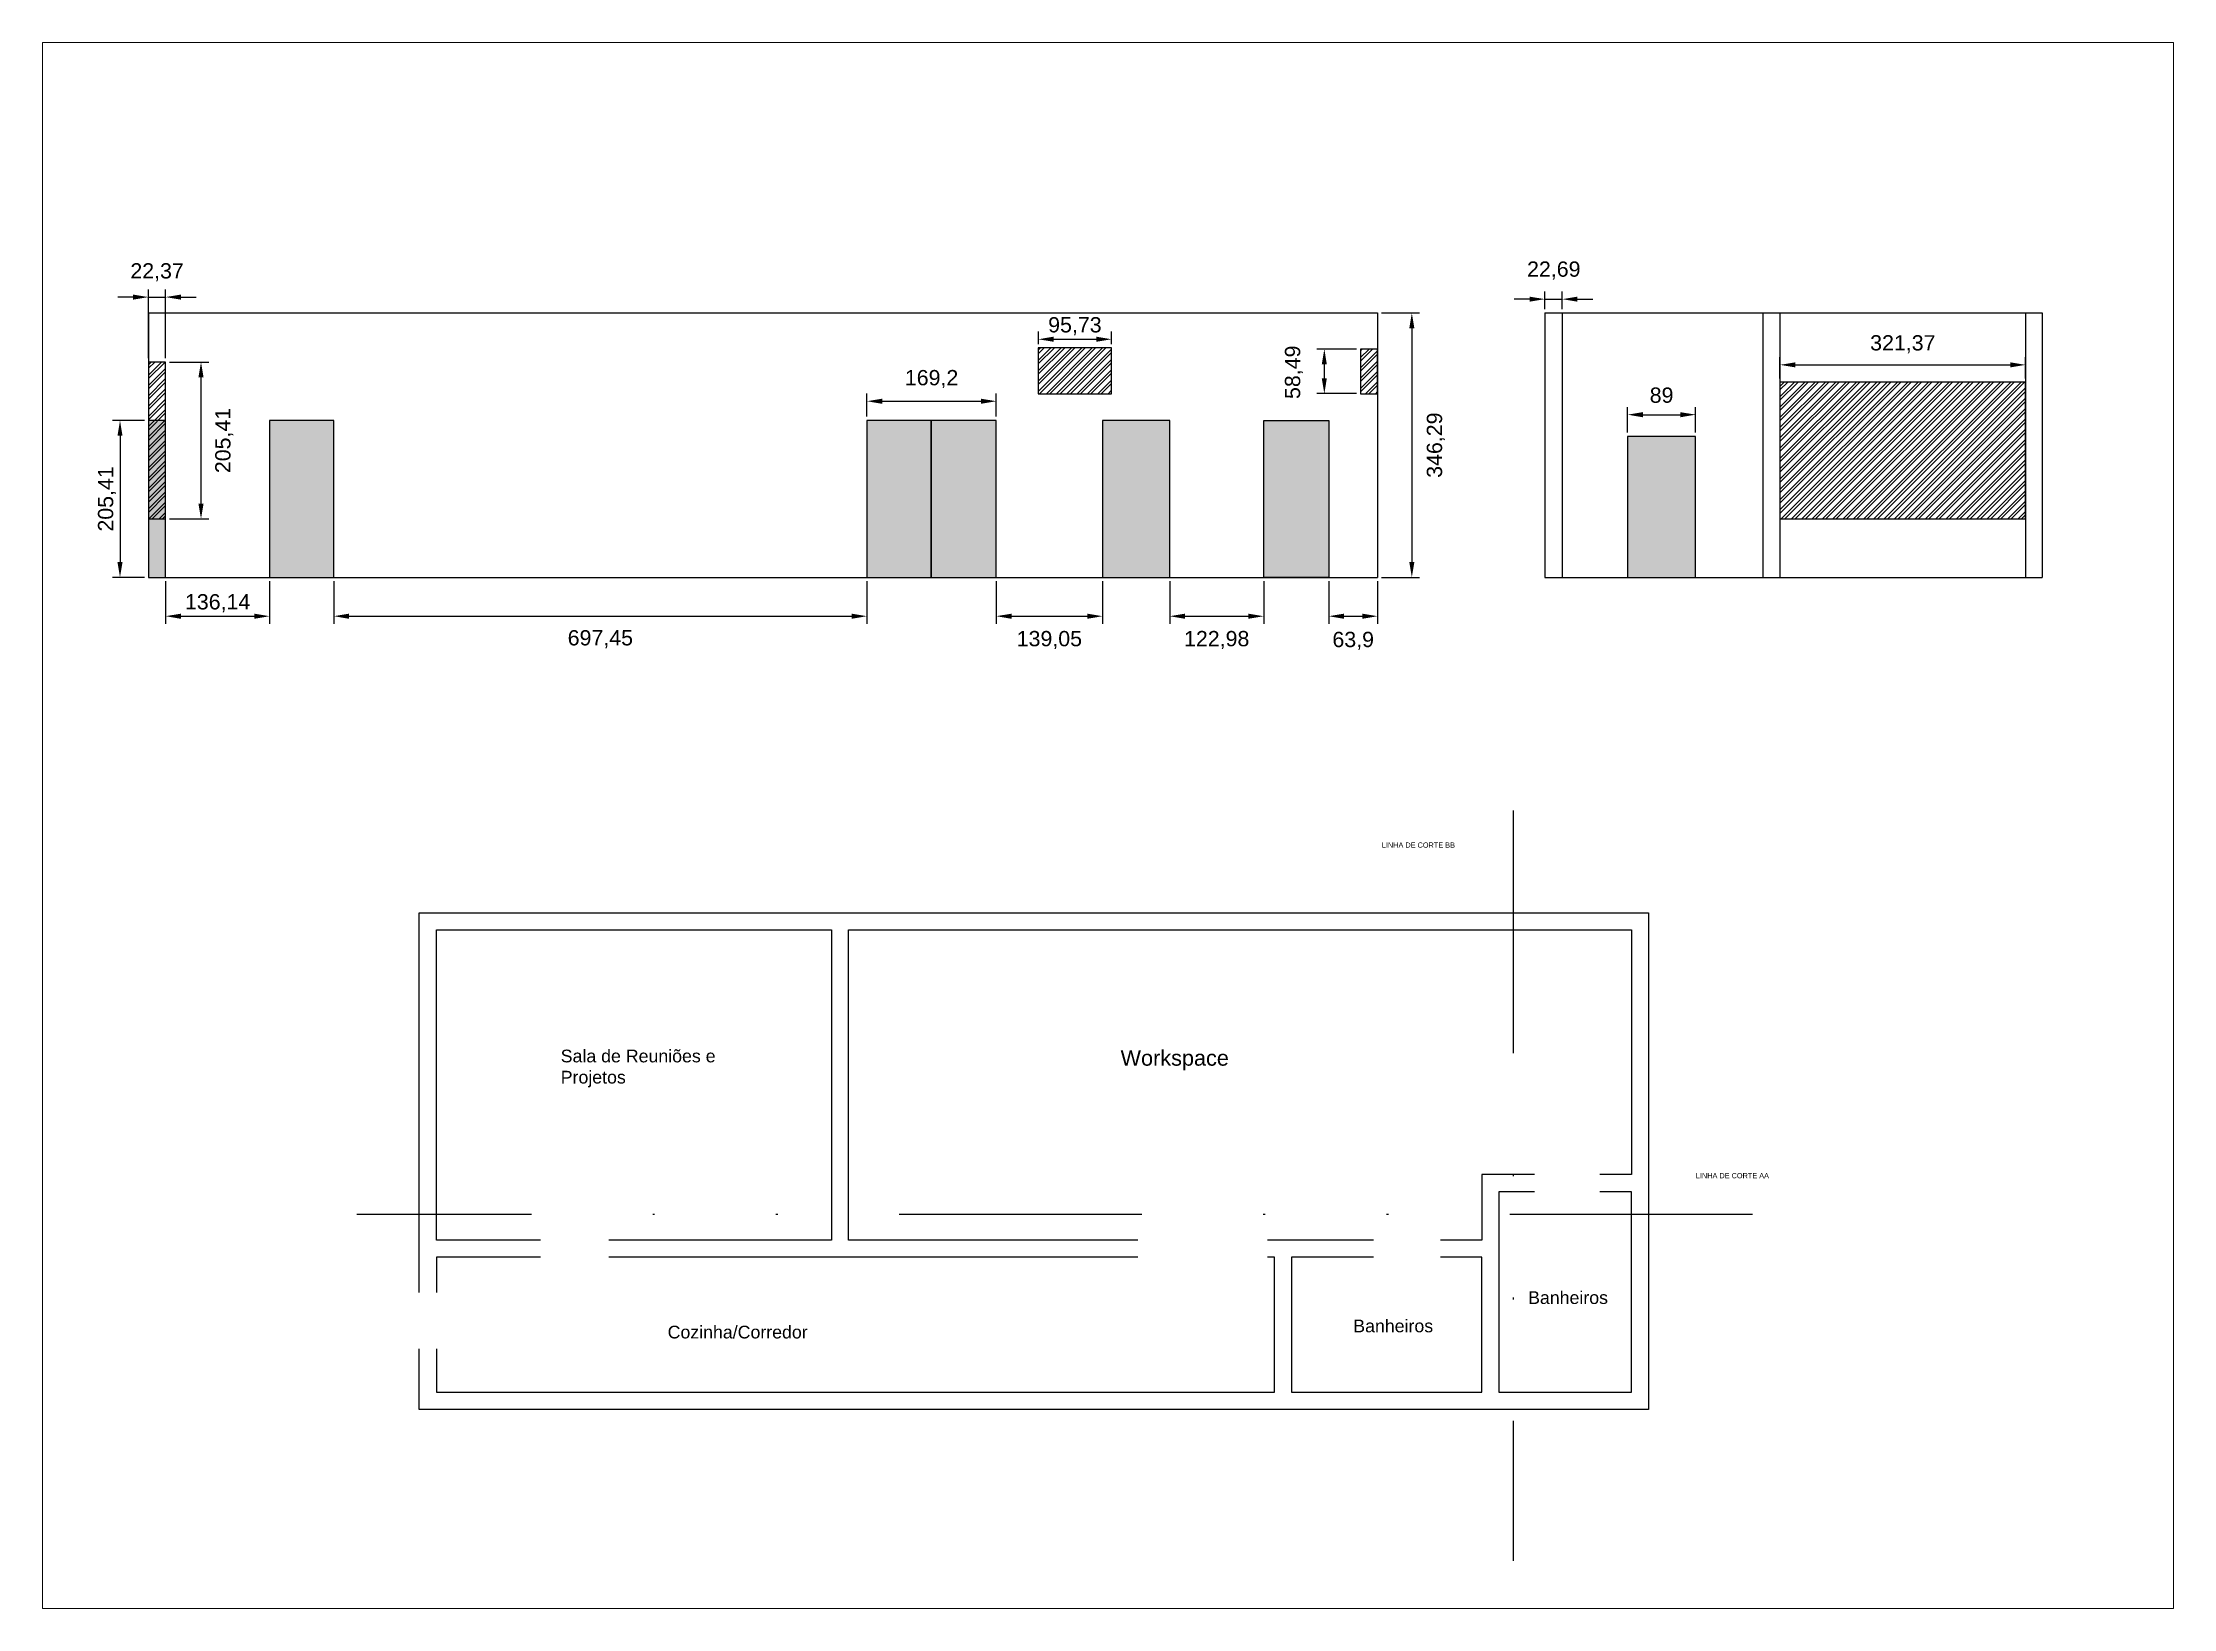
# Paper-space layout 'Layout1' of a CAD drawing. Header units: millimetres. Extents: x -69 to 489, y -11 to 399.
# The model-space entities are those that its viewports show. They can reach past a viewport. Long polylines and large blocks are cut down to what shows.
import ezdxf

# ---------------------------------------------------------------- set-up
doc = ezdxf.new("R2010")
doc.units = ezdxf.units.MM
doc.linetypes.add('DIVIDE', pattern=[31.75, 12.7, -6.35, 0, -6.35, 0, -6.35])
for name, color, linetype in [('ARQ-05', 4, 'Continuous'), ('ARQ-COTAS', 1, 'Continuous'), ('ARQ-LINHACORTE', 3, 'DIVIDE'), ('ARQ-TEXTO2', 2, 'Continuous'), ('Porta', 5, 'Continuous')]:
    doc.layers.add(name, color=color, linetype=linetype)
doc.layers.add('Janela', color=6, linetype='Continuous', lineweight=30)
doc.styles.add('Annotative', font='arial.ttf')
doc.styles.get("Standard").update_dxf_attribs({"font": 'arial.ttf'})
doc.dimstyles.new('Annotative', dxfattribs={"dimscale": 0, "dimtxt": 2.5, "dimasz": 2.5, "dimexe": 1.25, "dimexo": 0.625, "dimtad": 1, "dimtxsty": 'Standard', "dimcen": 2.5, "dimadec": 0, "dimazin": 0, "dimtfac": 1, "dimtmove": 0, "dimatfit": 3, "dimfxl": 1, "dimarcsym": 0})

# ---------------------------------------------------------------- blocks, each defined once
blk = doc.blocks.new('*D520')
at = {"layer": 'ARQ-COTAS', "color": 0, "linetype": 'Continuous', "lineweight": -2, "transparency": 16777216}
for p, q in [((1813.5, 1521.3), (1863.3, 1521.3)), ((1853.3, 1501.3), (1853.3, 1195.1)), ((1813.5, 1175.1), (1863.3, 1175.1))]:
    blk.add_line(p, q, dxfattribs=at)
at = {"layer": 'ARQ-COTAS', "color": 0, "linetype": 'Continuous', "transparency": 16777216}
for points in [[(1850, 1501.3), (1856.6, 1501.3), (1853.3, 1521.3)], [(1850, 1195.1), (1856.6, 1195.1), (1853.3, 1175.1)]]:
    blk.add_solid(points, dxfattribs=at)
at = {"layer": 'Defpoints', "color": 0, "linetype": 'Continuous', "transparency": 16777216}
for p in [(1808.5, 1521.3), (1808.5, 1175.1), (1853.3, 1175.1)]:
    blk.add_point(p, dxfattribs=at)
at = {"layer": 'ARQ-COTAS', "color": 0, "linetype": 'Continuous', "transparency": 16777216, "insert": (1884.7, 1348.2), "char_height": 20, "attachment_point": 5, "rotation": 90}
blk.add_mtext('346,29', dxfattribs=at)
blk = doc.blocks.new('*D521')
at = {"layer": 'ARQ-COTAS', "color": 0, "linetype": 'Continuous', "lineweight": -2, "transparency": 16777216}
for p, q in [((195.5, 1380.5), (153.3, 1380.5)), ((163.3, 1360.5), (163.3, 1195.1)), ((195.5, 1175.1), (153.3, 1175.1))]:
    blk.add_line(p, q, dxfattribs=at)
at = {"layer": 'ARQ-COTAS', "color": 0, "linetype": 'Continuous', "transparency": 16777216}
for points in [[(160, 1360.5), (166.6, 1360.5), (163.3, 1380.5)], [(160, 1195.1), (166.6, 1195.1), (163.3, 1175.1)]]:
    blk.add_solid(points, dxfattribs=at)
at = {"layer": 'Defpoints', "color": 0, "linetype": 'Continuous', "transparency": 16777216}
for p in [(200.5, 1380.5), (163.3, 1175.1), (200.5, 1175.1)]:
    blk.add_point(p, dxfattribs=at)
at = {"layer": 'ARQ-COTAS', "color": 0, "linetype": 'Continuous', "transparency": 16777216, "insert": (146.3, 1277.8), "char_height": 20, "attachment_point": 5, "rotation": 90}
blk.add_mtext('205,41', dxfattribs=at)
blk = doc.blocks.new('*D522')
at = {"layer": 'ARQ-COTAS', "color": 0, "linetype": 'Continuous', "lineweight": -2, "transparency": 16777216}
for p, q in [((227.9, 1457), (279.3, 1457)), ((269.3, 1271.6), (269.3, 1437)), ((227.9, 1251.6), (279.3, 1251.6))]:
    blk.add_line(p, q, dxfattribs=at)
at = {"layer": 'ARQ-COTAS', "color": 0, "linetype": 'Continuous', "transparency": 16777216}
for points in [[(265.9, 1437), (272.6, 1437), (269.3, 1457)], [(265.9, 1271.6), (272.6, 1271.6), (269.3, 1251.6)]]:
    blk.add_solid(points, dxfattribs=at)
at = {"layer": 'Defpoints', "color": 0, "linetype": 'Continuous', "transparency": 16777216}
for p in [(222.9, 1457), (269.3, 1457), (222.9, 1251.6)]:
    blk.add_point(p, dxfattribs=at)
at = {"layer": 'ARQ-COTAS', "color": 0, "linetype": 'Continuous', "transparency": 16777216, "insert": (299.7, 1354.3), "char_height": 20, "attachment_point": 5, "rotation": 90}
blk.add_mtext('205,41', dxfattribs=at)
blk = doc.blocks.new('*D523')
at = {"layer": 'ARQ-COTAS', "color": 0, "linetype": 'Continuous', "lineweight": -2, "transparency": 16777216}
for p, q in [((1781.1, 1474), (1728.8, 1474)), ((1738.8, 1454), (1738.8, 1435.6)), ((1781.1, 1415.6), (1728.8, 1415.6))]:
    blk.add_line(p, q, dxfattribs=at)
at = {"layer": 'ARQ-COTAS', "color": 0, "linetype": 'Continuous', "transparency": 16777216}
for points in [[(1735.5, 1454), (1742.1, 1454), (1738.8, 1474)], [(1735.5, 1435.6), (1742.1, 1435.6), (1738.8, 1415.6)]]:
    blk.add_solid(points, dxfattribs=at)
at = {"layer": 'Defpoints', "color": 0, "linetype": 'Continuous', "transparency": 16777216}
for p in [(1786.1, 1474), (1738.8, 1415.6), (1786.1, 1415.6)]:
    blk.add_point(p, dxfattribs=at)
at = {"layer": 'ARQ-COTAS', "color": 0, "linetype": 'Continuous', "transparency": 16777216, "insert": (1699.1, 1443.6), "char_height": 20, "attachment_point": 5, "rotation": 90}
blk.add_mtext('58,49', dxfattribs=at)
blk = doc.blocks.new('*D526')
at = {"layer": 'ARQ-COTAS', "color": 0, "linetype": 'Continuous', "lineweight": -2, "transparency": 16777216}
for p, q in [((180.5, 1542), (160.5, 1542)), ((200.5, 1462), (200.5, 1552)), ((200.5, 1542), (222.9, 1542)), ((222.9, 1462), (222.9, 1552)), ((242.9, 1542), (262.9, 1542))]:
    blk.add_line(p, q, dxfattribs=at)
at = {"layer": 'ARQ-COTAS', "color": 0, "linetype": 'Continuous', "transparency": 16777216}
for points in [[(180.5, 1545.3), (180.5, 1538.7), (200.5, 1542)], [(242.9, 1545.3), (242.9, 1538.7), (222.9, 1542)]]:
    blk.add_solid(points, dxfattribs=at)
at = {"layer": 'Defpoints', "color": 0, "linetype": 'Continuous', "transparency": 16777216}
for p in [(222.9, 1542), (200.5, 1457), (222.9, 1457)]:
    blk.add_point(p, dxfattribs=at)
at = {"layer": 'ARQ-COTAS', "color": 0, "linetype": 'Continuous', "transparency": 16777216, "insert": (211.8, 1574.5), "char_height": 20, "attachment_point": 5}
blk.add_mtext('22,37', dxfattribs=at)
blk = doc.blocks.new('*D527')
at = {"layer": 'ARQ-COTAS', "color": 0, "linetype": 'Continuous', "lineweight": -2, "transparency": 16777216}
for p, q in [((443, 1170.1), (443, 1114.3)), ((1140.4, 1170.1), (1140.4, 1114.3)), ((463, 1124.3), (1120.4, 1124.3))]:
    blk.add_line(p, q, dxfattribs=at)
at = {"layer": 'ARQ-COTAS', "color": 0, "linetype": 'Continuous', "transparency": 16777216}
for points in [[(463, 1127.6), (463, 1120.9), (443, 1124.3)], [(1120.4, 1127.6), (1120.4, 1120.9), (1140.4, 1124.3)]]:
    blk.add_solid(points, dxfattribs=at)
at = {"layer": 'Defpoints', "color": 0, "linetype": 'Continuous', "transparency": 16777216}
for p in [(443, 1175.1), (1140.4, 1175.1), (1140.4, 1124.3)]:
    blk.add_point(p, dxfattribs=at)
at = {"layer": 'ARQ-COTAS', "color": 0, "linetype": 'Continuous', "transparency": 16777216, "insert": (791.7, 1094.2), "char_height": 20, "attachment_point": 5}
blk.add_mtext('697,45', dxfattribs=at)
blk = doc.blocks.new('*D528')
at = {"layer": 'ARQ-COTAS', "color": 0, "linetype": 'Continuous', "lineweight": -2, "transparency": 16777216}
for p, q in [((222.9, 1170.1), (222.9, 1114.3)), ((359, 1170.1), (359, 1114.3)), ((242.9, 1124.3), (339, 1124.3))]:
    blk.add_line(p, q, dxfattribs=at)
at = {"layer": 'ARQ-COTAS', "color": 0, "linetype": 'Continuous', "transparency": 16777216}
for points in [[(242.9, 1127.6), (242.9, 1120.9), (222.9, 1124.3)], [(339, 1127.6), (339, 1120.9), (359, 1124.3)]]:
    blk.add_solid(points, dxfattribs=at)
at = {"layer": 'Defpoints', "color": 0, "linetype": 'Continuous', "transparency": 16777216}
for p in [(222.9, 1175.1), (359, 1175.1), (359, 1124.3)]:
    blk.add_point(p, dxfattribs=at)
at = {"layer": 'ARQ-COTAS', "color": 0, "linetype": 'Continuous', "transparency": 16777216, "insert": (291, 1141.3), "char_height": 20, "attachment_point": 5}
blk.add_mtext('136,14', dxfattribs=at)
blk = doc.blocks.new('*D529')
at = {"layer": 'ARQ-COTAS', "color": 0, "linetype": 'Continuous', "lineweight": -2, "transparency": 16777216}
for p, q in [((1309.6, 1170.1), (1309.6, 1114.3)), ((1448.7, 1170.1), (1448.7, 1114.3)), ((1329.6, 1124.3), (1428.7, 1124.3))]:
    blk.add_line(p, q, dxfattribs=at)
at = {"layer": 'ARQ-COTAS', "color": 0, "linetype": 'Continuous', "transparency": 16777216}
for points in [[(1329.6, 1127.6), (1329.6, 1120.9), (1309.6, 1124.3)], [(1428.7, 1127.6), (1428.7, 1120.9), (1448.7, 1124.3)]]:
    blk.add_solid(points, dxfattribs=at)
at = {"layer": 'Defpoints', "color": 0, "linetype": 'Continuous', "transparency": 16777216}
for p in [(1309.6, 1175.1), (1448.7, 1175.1), (1448.7, 1124.3)]:
    blk.add_point(p, dxfattribs=at)
at = {"layer": 'ARQ-COTAS', "color": 0, "linetype": 'Continuous', "transparency": 16777216, "insert": (1379.1, 1093.1), "char_height": 20, "attachment_point": 5}
blk.add_mtext('139,05', dxfattribs=at)
blk = doc.blocks.new('*D530')
at = {"layer": 'ARQ-COTAS', "color": 0, "linetype": 'Continuous', "lineweight": -2, "transparency": 16777216}
for p, q in [((1536.5, 1170.1), (1536.5, 1114.3)), ((1659.5, 1170.1), (1659.5, 1114.3)), ((1556.5, 1124.3), (1639.5, 1124.3))]:
    blk.add_line(p, q, dxfattribs=at)
at = {"layer": 'ARQ-COTAS', "color": 0, "linetype": 'Continuous', "transparency": 16777216}
for points in [[(1556.5, 1127.6), (1556.5, 1120.9), (1536.5, 1124.3)], [(1639.5, 1127.6), (1639.5, 1120.9), (1659.5, 1124.3)]]:
    blk.add_solid(points, dxfattribs=at)
at = {"layer": 'Defpoints', "color": 0, "linetype": 'Continuous', "transparency": 16777216}
for p in [(1536.5, 1175.1), (1659.5, 1175.1), (1659.5, 1124.3)]:
    blk.add_point(p, dxfattribs=at)
at = {"layer": 'ARQ-COTAS', "color": 0, "linetype": 'Continuous', "transparency": 16777216, "insert": (1598, 1093.1), "char_height": 20, "attachment_point": 5}
blk.add_mtext('122,98', dxfattribs=at)
blk = doc.blocks.new('*D531')
at = {"layer": 'ARQ-COTAS', "color": 0, "linetype": 'Continuous', "lineweight": -2, "transparency": 16777216}
for p, q in [((1744.6, 1170.1), (1744.6, 1114.3)), ((1808.5, 1170.1), (1808.5, 1114.3)), ((1764.6, 1124.3), (1788.5, 1124.3))]:
    blk.add_line(p, q, dxfattribs=at)
at = {"layer": 'ARQ-COTAS', "color": 0, "linetype": 'Continuous', "transparency": 16777216}
for points in [[(1764.6, 1127.6), (1764.6, 1120.9), (1744.6, 1124.3)], [(1788.5, 1127.6), (1788.5, 1120.9), (1808.5, 1124.3)]]:
    blk.add_solid(points, dxfattribs=at)
at = {"layer": 'Defpoints', "color": 0, "linetype": 'Continuous', "transparency": 16777216}
for p in [(1744.6, 1175.1), (1808.5, 1175.1), (1808.5, 1124.3)]:
    blk.add_point(p, dxfattribs=at)
at = {"layer": 'ARQ-COTAS', "color": 0, "linetype": 'Continuous', "transparency": 16777216, "insert": (1776.6, 1092), "char_height": 20, "attachment_point": 5}
blk.add_mtext('63,9', dxfattribs=at)
blk = doc.blocks.new('*D532')
at = {"layer": 'ARQ-COTAS', "color": 0, "linetype": 'Continuous', "lineweight": -2, "transparency": 16777216}
for p, q in [((1140.4, 1385.5), (1140.4, 1415.7)), ((1160.4, 1405.7), (1289.6, 1405.7)), ((1309.6, 1385.5), (1309.6, 1415.7))]:
    blk.add_line(p, q, dxfattribs=at)
at = {"layer": 'ARQ-COTAS', "color": 0, "linetype": 'Continuous', "transparency": 16777216}
for points in [[(1160.4, 1409), (1160.4, 1402.3), (1140.4, 1405.7)], [(1289.6, 1409), (1289.6, 1402.3), (1309.6, 1405.7)]]:
    blk.add_solid(points, dxfattribs=at)
at = {"layer": 'Defpoints', "color": 0, "linetype": 'Continuous', "transparency": 16777216}
for p in [(1309.6, 1405.7), (1140.4, 1380.5), (1309.6, 1380.5)]:
    blk.add_point(p, dxfattribs=at)
at = {"layer": 'ARQ-COTAS', "color": 0, "linetype": 'Continuous', "transparency": 16777216, "insert": (1225, 1434.7), "char_height": 20, "attachment_point": 5}
blk.add_mtext('169,2', dxfattribs=at)
blk = doc.blocks.new('*D534')
at = {"layer": 'ARQ-COTAS', "color": 0, "linetype": 'Continuous', "lineweight": -2, "transparency": 16777216}
for p, q in [((2007.3, 1539.3), (1987.3, 1539.3)), ((2027.3, 1526.3), (2027.3, 1549.3)), ((2027.3, 1539.3), (2050, 1539.3)), ((2050, 1526.3), (2050, 1549.3)), ((2070, 1539.3), (2090, 1539.3))]:
    blk.add_line(p, q, dxfattribs=at)
at = {"layer": 'ARQ-COTAS', "color": 0, "linetype": 'Continuous', "transparency": 16777216}
for points in [[(2007.3, 1542.6), (2007.3, 1536), (2027.3, 1539.3)], [(2070, 1542.6), (2070, 1536), (2050, 1539.3)]]:
    blk.add_solid(points, dxfattribs=at)
at = {"layer": 'Defpoints', "color": 0, "linetype": 'Continuous', "transparency": 16777216}
for p in [(2050, 1539.3), (2027.3, 1521.3), (2050, 1521.3)]:
    blk.add_point(p, dxfattribs=at)
at = {"layer": 'ARQ-COTAS', "color": 0, "linetype": 'Continuous', "transparency": 16777216, "insert": (2039, 1576.8), "char_height": 20, "attachment_point": 5}
blk.add_mtext('22,69', dxfattribs=at)
blk = doc.blocks.new('*D535')
at = {"layer": 'ARQ-COTAS', "color": 0, "linetype": 'Continuous', "lineweight": -2, "transparency": 16777216}
for p, q in [((2135.5, 1364.6), (2135.5, 1398.1)), ((2224.5, 1364.6), (2224.5, 1398.1)), ((2155.5, 1388.1), (2204.5, 1388.1))]:
    blk.add_line(p, q, dxfattribs=at)
at = {"layer": 'ARQ-COTAS', "color": 0, "linetype": 'Continuous', "transparency": 16777216}
for points in [[(2155.5, 1391.4), (2155.5, 1384.7), (2135.5, 1388.1)], [(2204.5, 1391.4), (2204.5, 1384.7), (2224.5, 1388.1)]]:
    blk.add_solid(points, dxfattribs=at)
at = {"layer": 'Defpoints', "color": 0, "linetype": 'Continuous', "transparency": 16777216}
for p in [(2224.5, 1388.1), (2135.5, 1359.6), (2224.5, 1359.6)]:
    blk.add_point(p, dxfattribs=at)
at = {"layer": 'ARQ-COTAS', "color": 0, "linetype": 'Continuous', "transparency": 16777216, "insert": (2180, 1413.5), "char_height": 20, "attachment_point": 5}
blk.add_mtext('89', dxfattribs=at)
blk = doc.blocks.new('*D536')
at = {"layer": 'ARQ-COTAS', "color": 0, "linetype": 'Continuous', "lineweight": -2, "transparency": 16777216}
for p, q in [((2334.9, 1435.6), (2334.9, 1463.3)), ((2354.9, 1453.3), (2636.3, 1453.3)), ((2656.3, 1435.6), (2656.3, 1463.3))]:
    blk.add_line(p, q, dxfattribs=at)
at = {"layer": 'ARQ-COTAS', "color": 0, "linetype": 'Continuous', "transparency": 16777216}
for points in [[(2354.9, 1456.6), (2354.9, 1450), (2334.9, 1453.3)], [(2636.3, 1456.6), (2636.3, 1450), (2656.3, 1453.3)]]:
    blk.add_solid(points, dxfattribs=at)
at = {"layer": 'Defpoints', "color": 0, "linetype": 'Continuous', "transparency": 16777216}
for p in [(2656.3, 1453.3), (2334.9, 1430.6), (2656.3, 1430.6)]:
    blk.add_point(p, dxfattribs=at)
at = {"layer": 'ARQ-COTAS', "color": 0, "linetype": 'Continuous', "transparency": 16777216, "insert": (2495.6, 1480.3), "char_height": 20, "attachment_point": 5}
blk.add_mtext('321,37', dxfattribs=at)
blk = doc.blocks.new('*D540')
at = {"layer": 'ARQ-COTAS', "color": 0, "linetype": 'Continuous', "lineweight": -2, "transparency": 16777216}
for p, q in [((1364.7, 1480.5), (1364.7, 1496.8)), ((1384.7, 1486.8), (1440.4, 1486.8)), ((1460.4, 1480.5), (1460.4, 1496.8))]:
    blk.add_line(p, q, dxfattribs=at)
at = {"layer": 'ARQ-COTAS', "color": 0, "linetype": 'Continuous', "transparency": 16777216}
for points in [[(1384.7, 1490.2), (1384.7, 1483.5), (1364.7, 1486.8)], [(1440.4, 1490.2), (1440.4, 1483.5), (1460.4, 1486.8)]]:
    blk.add_solid(points, dxfattribs=at)
at = {"layer": 'Defpoints', "color": 0, "linetype": 'Continuous', "transparency": 16777216}
for p in [(1460.4, 1486.8), (1364.7, 1475.5), (1460.4, 1475.5)]:
    blk.add_point(p, dxfattribs=at)
at = {"layer": 'ARQ-COTAS', "color": 0, "linetype": 'Continuous', "transparency": 16777216, "insert": (1412.5, 1503.9), "char_height": 20, "attachment_point": 5}
blk.add_mtext('95,73', dxfattribs=at)

msp = doc.modelspace()

# ---------------------------------------------------------------- hatches: boundary and pattern name
at = {"layer": 'ARQ-COTAS', "linetype": 'Continuous'}
h = msp.add_hatch(dxfattribs=at)
h.set_pattern_fill('ANSI32', color=256)
h.paths.add_polyline_path([(222.895, 1457.034), (200.525, 1457.034), (200.525, 1251.621), (222.895, 1251.621)])
h = msp.add_hatch(dxfattribs=at)
h.set_pattern_fill('ANSI32', color=256)
h.paths.add_polyline_path([(1460.39, 1475.462), (1364.662, 1475.462), (1364.662, 1415.551), (1460.39, 1415.551)])
h = msp.add_hatch(dxfattribs=at)
h.set_pattern_fill('ANSI32', color=256)
h.paths.add_polyline_path([(1808.455, 1474.036), (1786.086, 1474.036), (1786.086, 1415.551), (1808.455, 1415.551)])
h = msp.add_hatch(dxfattribs=at)
h.set_pattern_fill('ANSI32', color=256)
h.set_pattern_definition([(45, (-145.752, 1045.718), (-6.735192, 6.735192), []), (45, (-141.262, 1045.718), (-6.735192, 6.735192), [])])
h.paths.add_polyline_path([(2656.277, 1251.625), (2656.277, 1430.612), (2334.907, 1430.612), (2334.907, 1251.625)])
h = msp.add_hatch(color=256, dxfattribs=at)
h.dxf.hatch_style = 1
h.paths.add_polyline_path([(222.895, 1380.467), (200.525, 1380.467), (200.525, 1175.055), (222.895, 1175.055)])
h = msp.add_hatch(color=256, dxfattribs=at)
h.dxf.hatch_style = 1
h.paths.add_polyline_path([(1224.35, 1380.467), (1140.417, 1380.467), (1140.417, 1175.055), (1224.35, 1175.055)])
h.paths.add_polyline_path([(1309.612, 1380.467), (1224.35, 1380.467), (1224.35, 1175.055), (1309.612, 1175.055)])
h.paths.add_polyline_path([(1448.661, 1175.055), (1536.53, 1175.055), (1536.53, 1380.467), (1448.661, 1380.467)])
h.paths.add_polyline_path([(1659.507, 1175.055), (1744.599, 1175.055), (1744.599, 1380.467), (1659.507, 1380.467)])
h.paths.add_polyline_path([(359.035, 1175.055), (442.968, 1175.055), (442.968, 1380.467), (359.035, 1380.467)])
h = msp.add_hatch(color=256, dxfattribs=at)
h.dxf.hatch_style = 1
h.paths.add_polyline_path([(2224.496, 1359.609), (2135.496, 1359.609), (2135.496, 1175.055), (2224.496, 1175.055)])

# ---------------------------------------------------------------- linework, layer by layer
at = {"layer": 'ARQ-05', "linetype": 'Continuous'}
for p, q in [((200.525, 1521.341), (1808.502, 1521.341)), ((200.525, 1521.341), (200.525, 1457.034)), ((1808.502, 1521.341), (1808.502, 1175.055)), ((2027.347, 1521.341), (2677.75, 1521.341)), ((2027.347, 1521.341), (2027.347, 1175.055)), ((2050.042, 1521.341), (2050.042, 1175.055)), ((2312.479, 1521.341), (2312.479, 1175.055)), ((2334.907, 1521.341), (2334.907, 1175.055)), ((2656.277, 1521.341), (2656.277, 1175.055)), ((2677.75, 1521.341), (2677.75, 1175.055)), ((200.525, 1175.055), (1808.502, 1175.055)), ((2027.347, 1175.055), (2677.75, 1175.055))]:
    msp.add_line(p, q, dxfattribs=at)
at = {"layer": 'ARQ-COTAS', "linetype": 'Continuous'}
for p, q in [((577.249, 241.418), (577.249, 241.418)), ((577.249, 241.418), (577.249, 241.418)), ((577.249, 108.442), (577.249, 108.442))]:
    msp.add_line(p, q, dxfattribs=at)
at = {"layer": 'ARQ-COTAS', "color": 4}
for points in [[(554.88, 239.092), (554.88, 736.154), (2162.835, 736.154), (2162.835, 86.073), (554.88, 86.073), (554.88, 165.335)], [(713.607, 307.757), (577.249, 307.757), (577.249, 713.785), (1094.16, 713.785), (1094.16, 307.757), (802.604, 307.757)], [(1494.794, 307.757), (1116.529, 307.757), (1116.529, 713.785), (2140.465, 713.785), (2140.465, 393.387), (2099.135, 393.387)], [(2013.964, 393.387), (1944.738, 393.387), (1944.738, 307.757), (1890.841, 307.757)], [(2013.964, 371.018), (1967.107, 371.018), (1967.107, 285.388), (1967.107, 108.442), (2140.465, 108.442), (2140.465, 371.018), (2099.135, 371.018)], [(1803.115, 307.757), (1664.285, 307.757)], [(713.607, 285.388), (577.249, 285.388), (577.249, 239.092)], [(577.249, 165.335), (577.249, 108.442), (1673.462, 108.442), (1673.462, 285.388), (1664.285, 285.388)], [(1494.794, 285.388), (802.604, 285.388)], [(1803.115, 285.388), (1695.831, 285.388), (1695.831, 108.442), (1944.738, 108.442), (1944.738, 285.388), (1890.841, 285.388)]]:
    msp.add_lwpolyline(points, dxfattribs=at)
at = {"layer": 'ARQ-LINHACORTE'}
msp.add_line((1985.705, 869.937), (1985.705, -112.058), dxfattribs=at)
at = {"layer": 'ARQ-LINHACORTE', "linetype": 'DIVIDE'}
msp.add_line((2298.937, 341.169), (473.024, 341.169), dxfattribs=at)
at = {"layer": 'Janela', "linetype": 'Continuous'}
for points in [[(222.895, 1457.034), (200.525, 1457.034), (200.525, 1251.621), (222.895, 1251.621)], [(1460.39, 1475.462), (1364.662, 1475.462), (1364.662, 1415.551), (1460.39, 1415.551)], [(1808.455, 1474.036), (1786.086, 1474.036), (1786.086, 1415.551), (1808.455, 1415.551)], [(2656.277, 1251.625), (2656.277, 1430.612), (2334.907, 1430.612), (2334.907, 1251.625)]]:
    msp.add_lwpolyline(points, close=True, dxfattribs=at)
at = {"layer": 'Porta', "linetype": 'Continuous'}
for points in [[(222.895, 1380.467), (200.525, 1380.467), (200.525, 1175.055), (222.895, 1175.055)], [(442.968, 1380.467), (359.035, 1380.467), (359.035, 1175.055), (442.968, 1175.055)], [(1224.35, 1380.467), (1140.417, 1380.467), (1140.417, 1175.055), (1224.35, 1175.055)], [(1309.612, 1380.467), (1224.35, 1380.467), (1224.35, 1175.055), (1309.612, 1175.055)], [(1536.53, 1380.467), (1448.661, 1380.467), (1448.661, 1175.055), (1536.53, 1175.055)], [(1659.507, 1380.467), (1744.599, 1380.467), (1744.599, 1175.055), (1659.507, 1175.055)], [(2224.496, 1175.055), (2224.496, 1359.609), (2135.496, 1359.609), (2135.496, 1175.055)]]:
    msp.add_lwpolyline(points, close=True, dxfattribs=at)

# ---------------------------------------------------------------- texts
at = {"layer": 'ARQ-LINHACORTE', "linetype": 'Continuous', "char_height": 6.84708, "width": 749.36728, "attachment_point": 1, "style": 'Annotative'}
for s, insert in [('LINHA DE CORTE BB', (1814.03, 828.134)), ('LINHA DE CORTE AA', (2224.828, 395.404))]:
    msp.add_mtext(s, dxfattribs=dict(at, insert=insert))
at = {"layer": 'ARQ-TEXTO2', "linetype": 'Continuous', "attachment_point": 1}
for s, width, gutter_width, heights, insert, char_height in [('Sala de Reuniões e Projetos', 277.13991, 68.618, [0], (739.845, 556.901), 16.617), ('Workspace', 205.97132, 101.434, [28.433], (1472.253, 556.203), 20.2869), ('Banheiros', 81.09168, 58.739, [13.98], (2005.393, 240.644), 16.617), ('Cozinha/Corredor', 237.23963, 58.739, [0], (879.727, 195.528), 16.617), ('Banheiros', 81.09168, 58.739, [13.98], (1776.644, 203.568), 16.617)]:
    msp.add_mtext_dynamic_manual_height_columns(s, width=width, gutter_width=gutter_width, heights=heights, dxfattribs=dict(at, insert=insert, char_height=char_height))

# ---------------------------------------------------------------- dimensions: what is measured, and where the dimension line sits
at = {"layer": 'ARQ-COTAS', "linetype": 'Continuous'}
for base, p1, p2, picture, middle in [((2050.0415, 1539.2891), (2027.3468, 1521.3413), (2050.0415, 1521.3413), '*D534', (2038.9631, 1576.8418)), ((222.895, 1541.99), (200.525, 1457.034), (222.895, 1457.034), '*D526', (211.825, 1574.463)), ((2656.277, 1453.298), (2334.907, 1430.612), (2656.277, 1430.612), '*D536', (2495.592, 1480.316)), ((1309.6121, 1405.6586), (1140.417, 1380.4671), (1309.6121, 1380.4671), '*D532', (1225.0145, 1434.6968)), ((2224.496, 1388.064), (2135.496, 1359.609), (2224.496, 1359.609), '*D535', (2179.996, 1413.487)), ((1140.417, 1124.266), (442.968, 1175.055), (1140.417, 1175.055), '*D527', (791.693, 1094.164)), ((1448.661, 1124.266), (1309.612, 1175.055), (1448.661, 1175.055), '*D529', (1379.137, 1093.12)), ((1659.507, 1124.266), (1536.53, 1175.055), (1659.507, 1175.055), '*D530', (1598.019, 1093.12)), ((1808.502, 1124.266), (1744.599, 1175.055), (1808.502, 1175.055), '*D531', (1776.55, 1091.988))]:
    dim = msp.add_linear_dim(base=base, p1=p1, p2=p2, dimstyle='Annotative', override={"dimtmove": 2}, dxfattribs=at)
    dim.commit()
    dim.dimension.update_dxf_attribs({"geometry": picture, "text_midpoint": middle, "dimtype": 160})
for base, p1, p2, picture, middle in [((1460.39, 1486.843), (1364.662, 1475.462), (1460.39, 1475.462), '*D540', (1412.526, 1503.862)), ((359.035, 1124.266), (222.895, 1175.055), (359.035, 1175.055), '*D528', (290.965, 1141.286))]:
    dim = msp.add_linear_dim(base=base, p1=p1, p2=p2, dimstyle='Annotative', dxfattribs=at)
    dim.commit()
    dim.dimension.update_dxf_attribs({"geometry": picture, "text_midpoint": middle})
for base, p1, p2, picture, middle in [((1853.297, 1175.055), (1808.502, 1521.341), (1808.502, 1175.055), '*D520', (1884.676, 1348.198)), ((1738.8054, 1415.5505), (1786.0857, 1474.0357), (1786.0857, 1415.5505), '*D523', (1699.1017, 1443.6093)), ((269.265, 1457.034), (222.895, 1251.621), (222.895, 1457.034), '*D522', (299.663, 1354.327))]:
    dim = msp.add_linear_dim(base=base, p1=p1, p2=p2, angle=90, dimstyle='Annotative', override={"dimtmove": 2}, dxfattribs=at)
    dim.commit()
    dim.dimension.update_dxf_attribs({"geometry": picture, "text_midpoint": middle, "dimtype": 160})
dim = msp.add_linear_dim(base=(163.286, 1175.055), p1=(200.525, 1380.467), p2=(200.525, 1175.055), angle=90, dimstyle='Annotative', dxfattribs=at)
dim.commit()
dim.dimension.update_dxf_attribs({"geometry": '*D521', "text_midpoint": (146.267, 1277.761)})

psp = doc.layouts.get("Layout1")

# ---------------------------------------------------------------- viewports
at = {"layer": '0', "view_target_point": (2645.998, 1294.666)}
psp.add_viewport(center=(209.79, 194.4), size=(557.5, 409.9245), view_center_point=(-1190.194, -444.322), view_height=2049.62265, dxfattribs=at)

doc.saveas('drawing.dxf')
